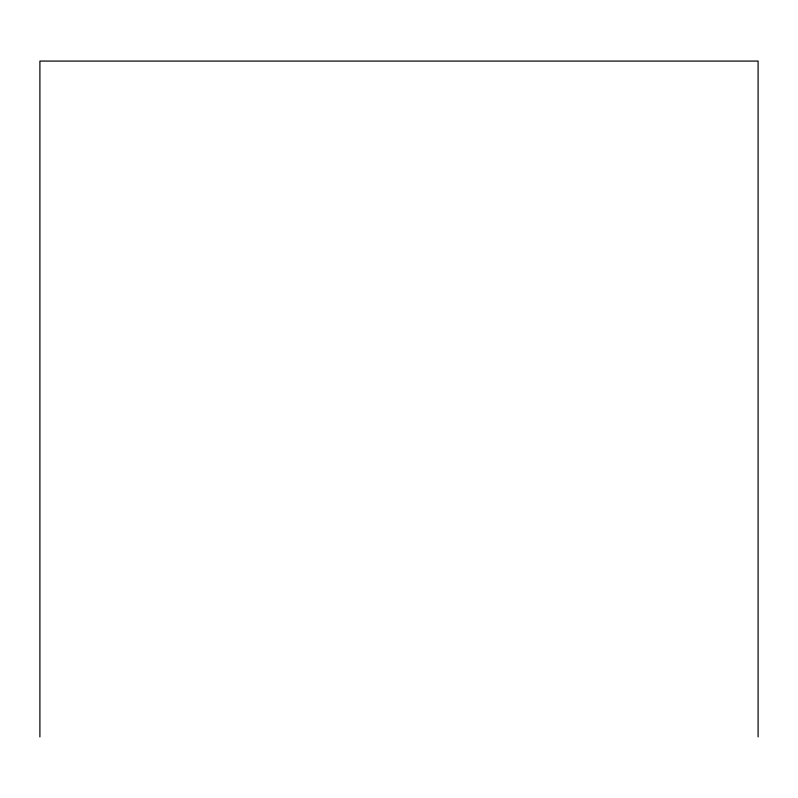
<?xml version="1.0" encoding="UTF-8"?>
<svg xmlns="http://www.w3.org/2000/svg" width="798" height="798" viewBox="0 0 798 798"><rect width="100%" height="100%" fill="white"/><g stroke="black" fill="none" stroke-linecap="round" stroke-linejoin="round"><path stroke-width="1.2" d="M758.1 736.923L758.1 61.077L39.9 61.077L39.9 736.923"/></g></svg>
